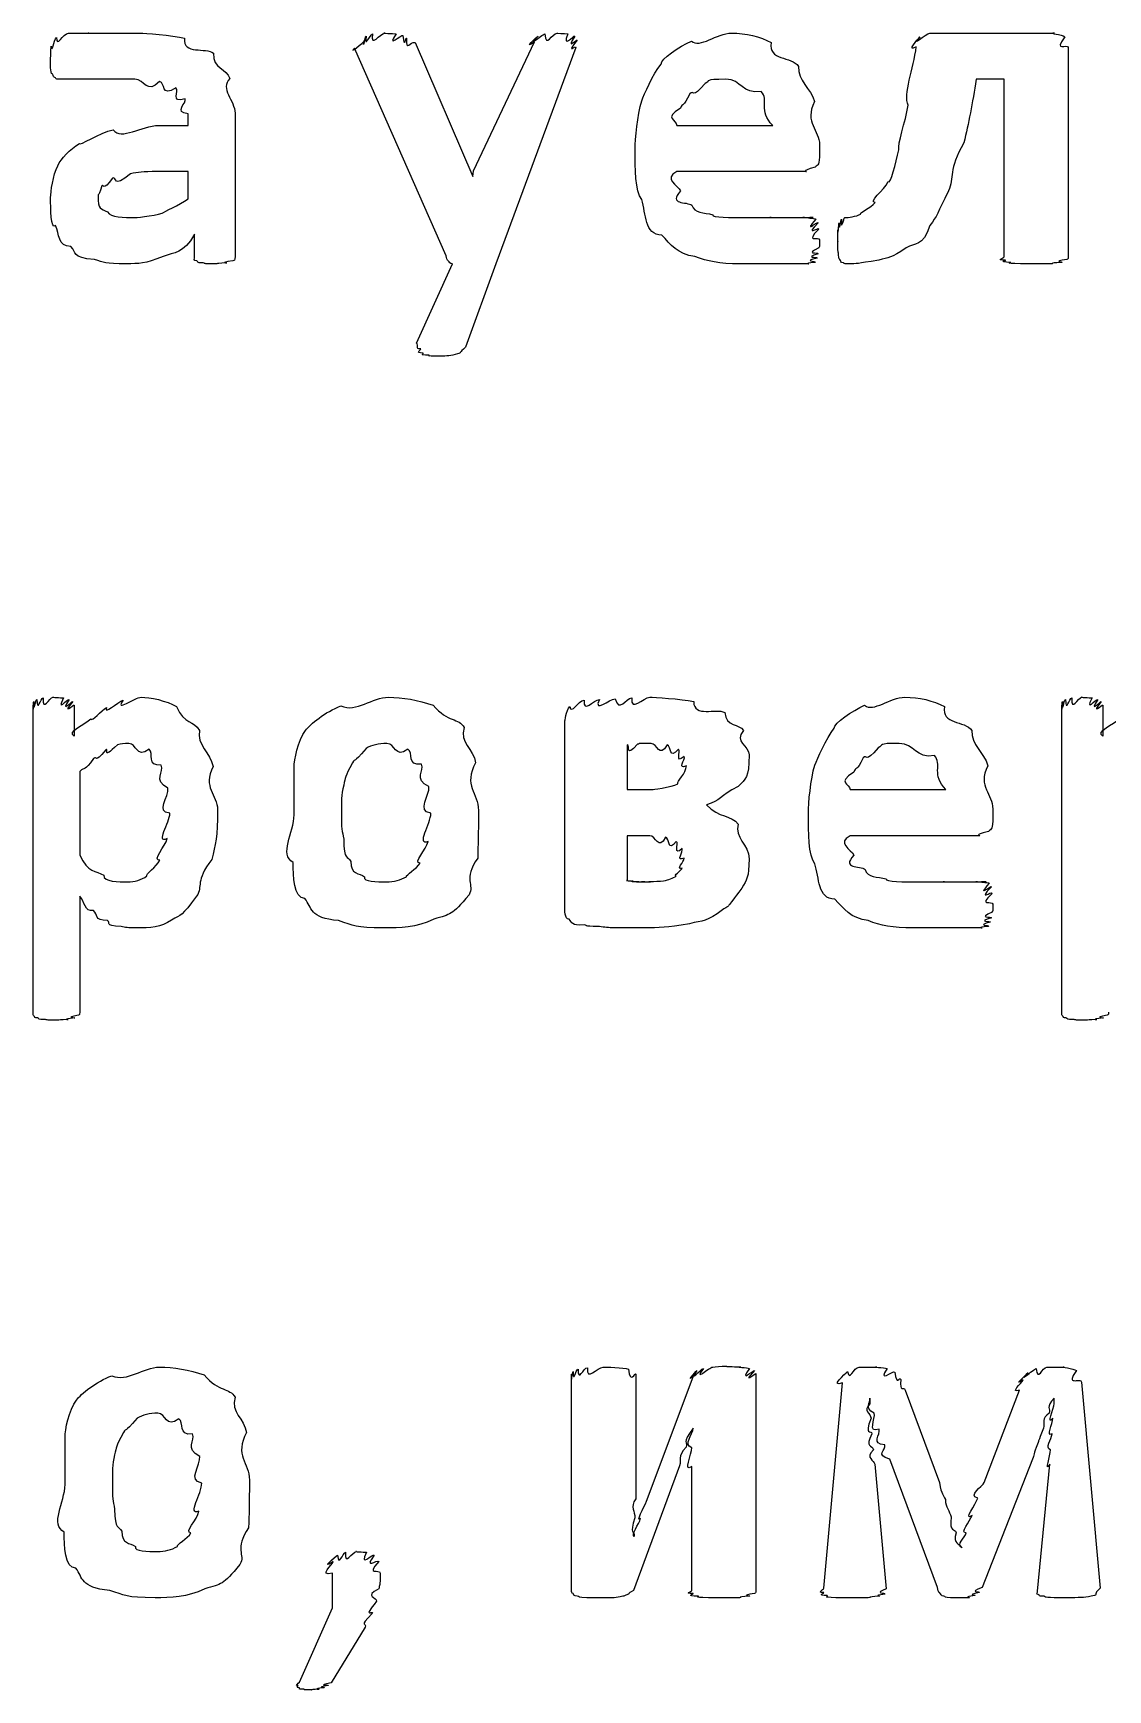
# Model space of a CAD drawing. Header units: millimetres. Extents: x 25 to 190, y 204 to 253.
# Drawn here: x 160.24 to 168.47, y 208.71 to 221.38 of the extents above; entities that cross this region are included whole.
import ezdxf

# ---------------------------------------------------------------- set-up
doc = ezdxf.new("R2010")
doc.units = ezdxf.units.MM
doc.layers.get('0').update_dxf_attribs({"linetype": 'CONTINUOUS'})

msp = doc.modelspace()

# ---------------------------------------------------------------- linework, layer by layer
at = {"color": 0}
for p, q in [((167.104, 221.382), (168.057, 221.382)), ((163.401, 219.679), (162.701, 221.266)), ((163.164, 221.31), (163.605, 220.285)), ((163.61, 220.329), (164.079, 221.316)), ((164.393, 221.272), (163.781, 219.618)), ((168.162, 221.272), (168.162, 219.673)), ((167.671, 221.029), (167.457, 221.029)), ((167.671, 219.673), (167.671, 221.029)), ((161.428, 220.676), (161.428, 220.764)), ((161.786, 220.77), (161.786, 219.673)), ((161.201, 220.676), (161.428, 220.676)), ((165.167, 220.676), (165.901, 220.676)), ((166.259, 220.527), (166.259, 220.467)), ((161.428, 220.323), (161.191, 220.323)), ((161.428, 220.114), (161.428, 220.323)), ((163.605, 220.285), (163.61, 220.329)), ((166.154, 220.323), (165.167, 220.323)), ((161.477, 219.673), (161.477, 219.844)), ((163.175, 219.012), (163.45, 219.618)), ((163.781, 219.618), (163.55, 218.979)), ((160.241, 213.894), (160.241, 216.242)), ((160.555, 216.242), (160.555, 216.005)), ((168.112, 213.894), (168.112, 216.242)), ((168.427, 216.242), (168.427, 216.005)), ((164.309, 214.72), (164.309, 216.12)), ((164.788, 215.938), (164.788, 215.597)), ((160.599, 215.735), (160.599, 215.095)), ((165.24, 215.779), (165.24, 215.779)), ((164.788, 215.597), (164.987, 215.597)), ((166.493, 215.597), (167.226, 215.597)), ((161.288, 215.415), (161.288, 215.415)), ((161.652, 215.442), (161.652, 215.442)), ((163.285, 215.415), (163.285, 215.415)), ((163.649, 215.437), (163.649, 215.437)), ((167.585, 215.448), (167.585, 215.387)), ((164.96, 215.244), (164.788, 215.244)), ((164.788, 215.244), (164.788, 214.902)), ((167.48, 215.244), (166.493, 215.244)), ((165.224, 215.073), (165.224, 215.073)), ((165.72, 215.068), (165.72, 215.068)), ((160.599, 214.781), (160.599, 213.894)), ((164.361, 209.471), (164.361, 211.125)), ((164.852, 211.125), (164.852, 210.172)), ((164.935, 210.155), (165.299, 211.125)), ((165.772, 211.13), (165.772, 209.471)), ((166.561, 211.18), (166.698, 211.18)), ((167.999, 211.18), (168.132, 211.18)), ((166.291, 209.488), (166.434, 211.059)), ((166.914, 211.004), (167.178, 210.298)), ((167.52, 210.298), (167.79, 211.004)), ((168.264, 211.064), (168.407, 209.488)), ((166.643, 210.943), (166.643, 210.899)), ((168.055, 210.899), (168.055, 210.943)), ((167.162, 209.494), (166.798, 210.475)), ((167.889, 210.475), (167.503, 209.494)), ((165.188, 210.425), (164.835, 209.471)), ((165.282, 209.471), (165.282, 210.42)), ((166.682, 210.436), (166.77, 209.483)), ((167.928, 209.466), (168.021, 210.436)), ((161.532, 210.293), (161.532, 210.293)), ((161.896, 210.315), (161.896, 210.315)), ((162.533, 209.339), (162.533, 209.604)), ((162.897, 209.604), (162.897, 209.604)), ((162.279, 208.771), (162.533, 209.339)), ((162.781, 209.19), (162.522, 208.766))]:
    msp.add_line(p, q, dxfattribs=at)
for points in [[(160.419, 221.349), (160.421, 221.263), (160.468, 221.382), (160.512, 221.382)], [(160.512, 221.382), (160.51, 221.382), (160.608, 221.382), (160.667, 221.382)], [(160.667, 221.382), (160.628, 221.382), (160.788, 221.382), (160.854, 221.382)], [(160.854, 221.382), (160.882, 221.382), (160.993, 221.382), (161.064, 221.382)], [(161.064, 221.382), (161.083, 221.382), (161.308, 221.368), (161.4, 221.343)], [(162.789, 221.36), (162.774, 221.257), (162.816, 221.372), (162.839, 221.376)], [(162.839, 221.376), (162.822, 221.263), (162.895, 221.382), (162.932, 221.382)], [(162.932, 221.382), (162.895, 221.382), (162.999, 221.379), (163.02, 221.376)], [(163.02, 221.376), (162.939, 221.26), (163.059, 221.372), (163.07, 221.365)], [(163.07, 221.365), (163.082, 221.25), (163.094, 221.354), (163.098, 221.343)], [(164.107, 221.36), (164.005, 221.257), (164.134, 221.372), (164.156, 221.376)], [(164.156, 221.376), (164.167, 221.263), (164.209, 221.382), (164.25, 221.382)], [(164.25, 221.382), (164.24, 221.382), (164.31, 221.379), (164.332, 221.376)], [(164.332, 221.376), (164.288, 221.257), (164.376, 221.367), (164.387, 221.36)], [(165.278, 221.321), (165.344, 221.263), (165.472, 221.382), (165.586, 221.382)], [(165.586, 221.382), (165.693, 221.382), (165.804, 221.357), (165.89, 221.31)], [(167.027, 221.354), (166.952, 221.263), (167.071, 221.382), (167.104, 221.382)], [(168.057, 221.382), (168.008, 221.382), (168.115, 221.372), (168.135, 221.354)], [(160.375, 221.184), (160.375, 221.175), (160.376, 221.26), (160.38, 221.283)], [(160.38, 221.283), (160.386, 221.219), (160.4, 221.327), (160.419, 221.349)], [(161.4, 221.343), (161.385, 221.212), (161.565, 221.278), (161.621, 221.228)], [(162.701, 221.266), (162.639, 221.212), (162.778, 221.312), (162.778, 221.327)], [(162.778, 221.327), (162.756, 221.241), (162.781, 221.351), (162.789, 221.36)], [(163.098, 221.343), (163.094, 221.23), (163.127, 221.324), (163.164, 221.31)], [(164.079, 221.316), (163.982, 221.245), (164.095, 221.356), (164.107, 221.36)], [(164.387, 221.36), (164.31, 221.241), (164.404, 221.341), (164.404, 221.327)], [(164.404, 221.327), (164.31, 221.212), (164.4, 221.294), (164.393, 221.272)], [(165.046, 221.145), (165.042, 221.184), (165.185, 221.28), (165.278, 221.321)], [(165.89, 221.31), (165.862, 221.172), (166.044, 221.205), (166.099, 221.128)], [(166.938, 220.831), (166.897, 220.911), (166.98, 221.112), (166.999, 221.277)], [(166.999, 221.277), (166.919, 221.23), (167.011, 221.339), (167.027, 221.354)], [(168.135, 221.354), (168.044, 221.228), (168.162, 221.307), (168.162, 221.272)], [(160.375, 221.117), (160.375, 221.109), (160.375, 221.161), (160.375, 221.184)], [(160.391, 221.067), (160.377, 221.069), (160.377, 221.098), (160.375, 221.117)], [(161.621, 221.228), (161.616, 221.109), (161.721, 221.112), (161.747, 221.035)], [(164.898, 220.864), (164.917, 220.911), (164.983, 221.067), (165.046, 221.145)], [(166.099, 221.128), (166.09, 221.018), (166.194, 220.96), (166.22, 220.858)], [(160.413, 221.04), (160.393, 221.043), (160.398, 221.057), (160.391, 221.067)], [(160.441, 221.029), (160.408, 221.029), (160.42, 221.032), (160.413, 221.04)], [(160.512, 221.029), (160.433, 221.029), (160.455, 221.029), (160.441, 221.029)], [(160.634, 221.029), (160.499, 221.029), (160.546, 221.029), (160.512, 221.029)], [(160.799, 221.029), (160.712, 221.029), (160.681, 221.029), (160.634, 221.029)], [(161.02, 221.029), (160.841, 221.029), (160.865, 221.029), (160.799, 221.029)], [(161.207, 221.012), (161.113, 220.911), (161.093, 221.029), (161.02, 221.029)], [(161.334, 220.963), (161.215, 220.889), (161.258, 221.002), (161.207, 221.012)], [(161.747, 221.035), (161.667, 220.955), (161.786, 220.869), (161.786, 220.77)], [(165.383, 220.996), (165.278, 220.871), (165.3, 220.952), (165.267, 220.919)], [(165.542, 221.029), (165.369, 221.029), (165.429, 221.018), (165.383, 220.996)], [(165.813, 220.935), (165.666, 220.911), (165.664, 221.029), (165.542, 221.029)], [(167.457, 221.029), (167.43, 220.848), (167.399, 220.687), (167.363, 220.544)], [(161.405, 220.88), (161.282, 220.845), (161.367, 220.941), (161.334, 220.963)], [(161.428, 220.764), (161.312, 220.778), (161.419, 220.847), (161.405, 220.88)], [(164.848, 220.494), (164.848, 220.573), (164.864, 220.754), (164.898, 220.864)], [(165.267, 220.919), (165.214, 220.809), (165.213, 220.853), (165.195, 220.809)], [(165.901, 220.676), (165.788, 220.787), (165.874, 220.872), (165.813, 220.935)], [(166.22, 220.858), (166.14, 220.694), (166.259, 220.645), (166.259, 220.527)], [(165.195, 220.809), (165.06, 220.723), (165.167, 220.723), (165.167, 220.676)], [(166.867, 220.489), (166.853, 220.533), (166.916, 220.701), (166.938, 220.831)], [(160.595, 220.538), (160.591, 220.514), (160.751, 220.621), (160.854, 220.643)], [(160.854, 220.643), (160.915, 220.558), (161.072, 220.676), (161.201, 220.676)], [(160.43, 220.368), (160.452, 220.423), (160.525, 220.494), (160.595, 220.538)], [(164.898, 220.109), (164.848, 220.172), (164.848, 220.347), (164.848, 220.494)], [(166.784, 220.246), (166.802, 220.22), (166.841, 220.392), (166.867, 220.489)], [(167.363, 220.544), (167.243, 220.331), (167.291, 220.281), (167.247, 220.175)], [(160.375, 220.125), (160.375, 220.165), (160.393, 220.297), (160.43, 220.368)], [(166.226, 220.357), (166.096, 220.323), (166.179, 220.323), (166.154, 220.323)], [(166.259, 220.467), (166.259, 220.368), (166.248, 220.379), (166.226, 220.357)], [(160.849, 220.274), (160.771, 220.158), (160.784, 220.238), (160.766, 220.213)], [(160.987, 220.307), (160.845, 220.187), (160.885, 220.288), (160.849, 220.274)], [(161.191, 220.323), (161.076, 220.323), (161.044, 220.318), (160.987, 220.307)], [(165.167, 220.323), (165.06, 220.268), (165.176, 220.219), (165.195, 220.175)], [(166.685, 220.086), (166.625, 220.088), (166.754, 220.18), (166.784, 220.246)], [(160.413, 219.91), (160.375, 219.874), (160.375, 220.044), (160.375, 220.125)], [(160.766, 220.213), (160.734, 220.11), (160.739, 220.165), (160.739, 220.136)], [(160.739, 220.136), (160.734, 220.029), (160.762, 220.044), (160.81, 220.015)], [(161.229, 220.004), (161.242, 220.018), (161.357, 220.066), (161.428, 220.114)], [(165.052, 219.838), (164.917, 219.838), (164.933, 220.001), (164.898, 220.109)], [(165.195, 220.175), (165.097, 220.066), (165.242, 220.097), (165.283, 220.065)], [(167.247, 220.175), (167.159, 220.004), (167.159, 219.983), (167.104, 219.91)], [(160.81, 220.015), (160.834, 219.971), (160.933, 219.971), (161.025, 219.971)], [(161.025, 219.971), (160.999, 219.971), (161.166, 219.982), (161.229, 220.004)], [(165.283, 220.065), (165.296, 220.004), (165.377, 220.011), (165.443, 219.993)], [(165.443, 219.993), (165.428, 219.971), (165.589, 219.971), (165.686, 219.971)], [(165.686, 219.971), (165.719, 219.971), (165.83, 219.971), (165.89, 219.971)], [(165.89, 219.971), (165.836, 219.971), (165.997, 219.971), (166.038, 219.971)], [(166.038, 219.971), (166.038, 219.971), (166.117, 219.971), (166.143, 219.971)], [(166.143, 219.971), (166.093, 219.971), (166.194, 219.971), (166.209, 219.971)], [(166.209, 219.971), (166.118, 219.971), (166.227, 219.966), (166.231, 219.96)], [(166.426, 219.96), (166.423, 219.852), (166.442, 219.971), (166.453, 219.971)], [(166.453, 219.971), (166.478, 219.971), (166.537, 219.979), (166.575, 219.998)], [(166.575, 219.998), (166.555, 220.007), (166.652, 220.045), (166.685, 220.086)], [(160.529, 219.75), (160.43, 219.75), (160.442, 219.847), (160.413, 219.91)], [(161.477, 219.844), (161.389, 219.691), (161.323, 219.709), (161.235, 219.673)], [(166.231, 219.96), (166.129, 219.841), (166.244, 219.946), (166.248, 219.932)], [(166.248, 219.932), (166.138, 219.817), (166.254, 219.905), (166.254, 219.883)], [(166.254, 219.883), (166.14, 219.772), (166.259, 219.833), (166.259, 219.8)], [(166.398, 219.877), (166.401, 219.817), (166.405, 219.921), (166.409, 219.932)], [(166.398, 219.789), (166.398, 219.768), (166.398, 219.855), (166.398, 219.877)], [(166.409, 219.932), (166.412, 219.841), (166.422, 219.956), (166.426, 219.96)], [(167.104, 219.91), (167.048, 219.742), (166.988, 219.783), (166.922, 219.739)], [(160.711, 219.651), (160.529, 219.662), (160.58, 219.706), (160.529, 219.75)], [(165.305, 219.673), (165.17, 219.691), (165.121, 219.764), (165.052, 219.838)], [(166.254, 219.739), (166.138, 219.684), (166.251, 219.709), (166.248, 219.695)], [(166.259, 219.8), (166.259, 219.717), (166.256, 219.757), (166.254, 219.739)], [(166.404, 219.7), (166.398, 219.695), (166.398, 219.752), (166.398, 219.789)], [(166.922, 219.739), (166.802, 219.658), (166.789, 219.668), (166.712, 219.645)], [(160.953, 219.618), (160.789, 219.618), (160.784, 219.629), (160.711, 219.651)], [(161.235, 219.673), (161.094, 219.618), (161.053, 219.618), (160.953, 219.618)], [(161.494, 219.64), (161.462, 219.64), (161.477, 219.658), (161.477, 219.673)], [(161.543, 219.624), (161.484, 219.625), (161.505, 219.632), (161.494, 219.64)], [(161.631, 219.618), (161.528, 219.618), (161.565, 219.619), (161.543, 219.624)], [(161.72, 219.624), (161.605, 219.618), (161.671, 219.618), (161.631, 219.618)], [(161.769, 219.64), (161.645, 219.625), (161.742, 219.626), (161.72, 219.624)], [(161.786, 219.673), (161.786, 219.64), (161.78, 219.647), (161.769, 219.64)], [(163.417, 219.64), (163.409, 219.643), (163.403, 219.663), (163.401, 219.679)], [(163.45, 219.618), (163.429, 219.621), (163.429, 219.629), (163.417, 219.64)], [(165.652, 219.618), (165.487, 219.618), (165.404, 219.636), (165.305, 219.673)], [(165.868, 219.618), (165.697, 219.618), (165.73, 219.618), (165.652, 219.618)], [(166.044, 219.618), (165.946, 219.618), (165.934, 219.618), (165.868, 219.618)], [(166.171, 219.618), (166.049, 219.618), (166.095, 219.618), (166.044, 219.618)], [(166.226, 219.629), (166.116, 219.618), (166.204, 219.618), (166.171, 219.618)], [(166.242, 219.662), (166.127, 219.636), (166.233, 219.64), (166.226, 219.629)], [(166.248, 219.695), (166.134, 219.658), (166.245, 219.673), (166.242, 219.662)], [(166.415, 219.651), (166.405, 219.651), (166.406, 219.679), (166.404, 219.7)], [(166.442, 219.624), (166.416, 219.629), (166.422, 219.64), (166.415, 219.651)], [(166.475, 219.618), (166.438, 219.618), (166.453, 219.619), (166.442, 219.624)], [(166.712, 219.645), (166.533, 219.618), (166.559, 219.618), (166.475, 219.618)], [(167.682, 219.645), (167.6, 219.643), (167.671, 219.662), (167.671, 219.673)], [(167.721, 219.629), (167.614, 219.632), (167.689, 219.641), (167.682, 219.645)], [(167.798, 219.618), (167.651, 219.621), (167.739, 219.625), (167.721, 219.629)], [(167.919, 219.618), (167.834, 219.618), (167.831, 219.618), (167.798, 219.618)], [(168.035, 219.618), (167.93, 219.618), (167.966, 219.618), (167.919, 219.618)], [(168.112, 219.629), (167.992, 219.621), (168.068, 219.621), (168.035, 219.618)], [(168.151, 219.651), (168.03, 219.632), (168.13, 219.636), (168.112, 219.629)], [(168.162, 219.673), (168.162, 219.647), (168.158, 219.658), (168.151, 219.651)], [(163.208, 218.967), (163.16, 218.961), (163.197, 218.994), (163.175, 219.012)], [(163.225, 218.935), (163.16, 218.935), (163.208, 218.954), (163.208, 218.967)], [(163.55, 218.979), (163.497, 218.935), (163.522, 218.94), (163.489, 218.929)], [(163.269, 218.918), (163.182, 218.921), (163.236, 218.928), (163.225, 218.935)], [(163.351, 218.912), (163.222, 218.912), (163.291, 218.915), (163.269, 218.918)], [(163.489, 218.929), (163.435, 218.912), (163.413, 218.912), (163.351, 218.912)], [(160.269, 216.286), (160.274, 216.181), (160.299, 216.297), (160.318, 216.297)], [(160.318, 216.297), (160.314, 216.184), (160.365, 216.303), (160.395, 216.303)], [(160.395, 216.303), (160.376, 216.303), (160.453, 216.3), (160.473, 216.297)], [(160.473, 216.297), (160.413, 216.181), (160.506, 216.293), (160.517, 216.286)], [(160.93, 216.28), (160.861, 216.184), (161.02, 216.303), (161.068, 216.303)], [(161.068, 216.303), (161.134, 216.303), (161.264, 216.277), (161.338, 216.231)], [(162.596, 216.236), (162.715, 216.184), (162.839, 216.303), (162.96, 216.303)], [(162.96, 216.303), (163.067, 216.303), (163.187, 216.282), (163.302, 216.242)], [(164.695, 216.291), (164.724, 216.181), (164.778, 216.297), (164.822, 216.297)], [(164.822, 216.297), (164.812, 216.184), (164.911, 216.303), (164.96, 216.303)], [(164.96, 216.303), (164.989, 216.303), (165.199, 216.291), (165.296, 216.269)], [(166.604, 216.242), (166.67, 216.184), (166.798, 216.303), (166.912, 216.303)], [(166.912, 216.303), (167.018, 216.303), (167.13, 216.277), (167.215, 216.231)], [(168.14, 216.286), (168.146, 216.181), (168.17, 216.297), (168.19, 216.297)], [(168.19, 216.297), (168.185, 216.184), (168.237, 216.303), (168.267, 216.303)], [(168.267, 216.303), (168.247, 216.303), (168.325, 216.3), (168.344, 216.297)], [(168.344, 216.297), (168.285, 216.181), (168.377, 216.293), (168.388, 216.286)], [(160.241, 216.242), (160.241, 216.159), (160.242, 216.265), (160.246, 216.269)], [(160.246, 216.269), (160.248, 216.17), (160.257, 216.282), (160.269, 216.286)], [(160.517, 216.286), (160.439, 216.17), (160.54, 216.276), (160.544, 216.269)], [(160.544, 216.269), (160.45, 216.155), (160.555, 216.253), (160.555, 216.242)], [(160.682, 216.137), (160.693, 216.111), (160.762, 216.203), (160.803, 216.225)], [(160.803, 216.225), (160.777, 216.159), (160.889, 216.269), (160.93, 216.28)], [(161.338, 216.231), (161.399, 216.093), (161.47, 216.126), (161.514, 216.049)], [(162.326, 216.049), (162.359, 216.096), (162.477, 216.192), (162.596, 216.236)], [(163.302, 216.242), (163.417, 216.107), (163.497, 216.148), (163.539, 216.071)], [(164.309, 216.12), (164.309, 216.111), (164.321, 216.204), (164.348, 216.231)], [(164.348, 216.231), (164.36, 216.166), (164.41, 216.276), (164.458, 216.28)], [(164.458, 216.28), (164.444, 216.173), (164.532, 216.286), (164.574, 216.286)], [(164.574, 216.286), (164.525, 216.177), (164.653, 216.291), (164.695, 216.291)], [(165.296, 216.269), (165.297, 216.144), (165.469, 216.222), (165.533, 216.187)], [(165.533, 216.187), (165.544, 216.071), (165.646, 216.104), (165.676, 216.049)], [(166.372, 216.065), (166.368, 216.104), (166.511, 216.201), (166.604, 216.242)], [(167.215, 216.231), (167.188, 216.093), (167.37, 216.126), (167.425, 216.049)], [(168.112, 216.242), (168.112, 216.159), (168.114, 216.265), (168.118, 216.269)], [(168.118, 216.269), (168.119, 216.17), (168.129, 216.282), (168.14, 216.286)], [(168.388, 216.286), (168.311, 216.17), (168.412, 216.276), (168.415, 216.269)], [(168.415, 216.269), (168.322, 216.155), (168.427, 216.253), (168.427, 216.242)], [(160.555, 216.005), (160.494, 216.038), (160.641, 216.1), (160.682, 216.137)], [(161.514, 216.049), (161.49, 215.938), (161.597, 215.879), (161.619, 215.773)], [(162.238, 215.768), (162.238, 215.82), (162.267, 215.972), (162.326, 216.049)], [(163.539, 216.071), (163.502, 215.956), (163.612, 215.907), (163.627, 215.801)], [(165.676, 216.049), (165.602, 215.961), (165.72, 215.93), (165.72, 215.862)], [(166.223, 215.784), (166.242, 215.831), (166.309, 215.988), (166.372, 216.065)], [(167.425, 216.049), (167.415, 215.938), (167.52, 215.881), (167.546, 215.779)], [(168.427, 216.005), (168.366, 216.038), (168.512, 216.1), (168.553, 216.137)], [(160.886, 215.938), (160.759, 215.817), (160.827, 215.918), (160.798, 215.9)], [(160.974, 215.95), (160.935, 215.95), (160.915, 215.946), (160.886, 215.938)], [(161.128, 215.906), (161.026, 215.831), (161.036, 215.95), (160.974, 215.95)], [(162.949, 215.95), (162.884, 215.95), (162.833, 215.936), (162.789, 215.911)], [(163.109, 215.906), (163.009, 215.831), (163.011, 215.95), (162.949, 215.95)], [(164.866, 215.944), (164.768, 215.828), (164.811, 215.941), (164.788, 215.938)], [(164.971, 215.95), (164.83, 215.95), (164.899, 215.947), (164.866, 215.944)], [(165.092, 215.938), (165.033, 215.831), (165.017, 215.95), (164.971, 215.95)], [(165.18, 215.906), (165.103, 215.817), (165.128, 215.93), (165.092, 215.938)], [(166.708, 215.917), (166.604, 215.791), (166.625, 215.872), (166.592, 215.839)], [(166.868, 215.95), (166.695, 215.95), (166.755, 215.938), (166.708, 215.917)], [(167.138, 215.856), (166.992, 215.831), (166.989, 215.95), (166.868, 215.95)], [(160.704, 215.834), (160.634, 215.729), (160.635, 215.775), (160.599, 215.735)], [(160.798, 215.9), (160.7, 215.784), (160.737, 215.863), (160.704, 215.834)], [(161.222, 215.784), (161.108, 215.773), (161.168, 215.875), (161.128, 215.906)], [(162.684, 215.801), (162.624, 215.685), (162.632, 215.696), (162.618, 215.63)], [(162.789, 215.911), (162.682, 215.78), (162.713, 215.848), (162.684, 215.801)], [(163.213, 215.79), (163.098, 215.776), (163.153, 215.879), (163.109, 215.906)], [(163.269, 215.619), (163.149, 215.677), (163.238, 215.742), (163.213, 215.79)], [(163.627, 215.801), (163.53, 215.626), (163.649, 215.572), (163.649, 215.437)], [(165.224, 215.85), (165.147, 215.787), (165.202, 215.89), (165.18, 215.906)], [(165.24, 215.779), (165.165, 215.743), (165.235, 215.828), (165.224, 215.85)], [(165.72, 215.862), (165.72, 215.677), (165.693, 215.685), (165.637, 215.619)], [(166.592, 215.839), (166.54, 215.729), (166.539, 215.773), (166.521, 215.729)], [(167.226, 215.597), (167.113, 215.707), (167.2, 215.792), (167.138, 215.856)], [(161.272, 215.608), (161.156, 215.67), (161.247, 215.732), (161.222, 215.784)], [(161.619, 215.773), (161.534, 215.611), (161.652, 215.56), (161.652, 215.442)], [(162.238, 215.404), (162.238, 215.482), (162.238, 215.658), (162.238, 215.768)], [(165.174, 215.641), (165.165, 215.659), (165.24, 215.719), (165.24, 215.779)], [(166.174, 215.415), (166.174, 215.494), (166.19, 215.674), (166.223, 215.784)], [(166.521, 215.729), (166.386, 215.644), (166.493, 215.644), (166.493, 215.597)], [(167.546, 215.779), (167.466, 215.615), (167.585, 215.565), (167.585, 215.448)], [(161.288, 215.415), (161.174, 215.423), (161.283, 215.544), (161.272, 215.608)], [(162.618, 215.63), (162.597, 215.555), (162.602, 215.499), (162.602, 215.426)], [(163.285, 215.415), (163.171, 215.432), (163.28, 215.555), (163.269, 215.619)], [(164.987, 215.597), (164.96, 215.597), (165.13, 215.611), (165.174, 215.641)], [(165.637, 215.619), (165.491, 215.549), (165.501, 215.51), (165.395, 215.481)], [(161.266, 215.222), (161.174, 215.174), (161.288, 215.349), (161.288, 215.415)], [(161.652, 215.442), (161.652, 215.236), (161.637, 215.175), (161.608, 215.062)], [(162.602, 215.426), (162.597, 215.291), (162.607, 215.283), (162.618, 215.217)], [(163.263, 215.2), (163.171, 215.163), (163.285, 215.338), (163.285, 215.415)], [(163.649, 215.437), (163.649, 215.24), (163.646, 215.184), (163.643, 215.073)], [(165.395, 215.481), (165.491, 215.376), (165.582, 215.405), (165.637, 215.332)], [(166.223, 215.029), (166.174, 215.092), (166.174, 215.267), (166.174, 215.415)], [(162.232, 215.04), (162.119, 215.097), (162.238, 215.267), (162.238, 215.404)], [(165.637, 215.332), (165.602, 215.233), (165.72, 215.174), (165.72, 215.068)], [(167.585, 215.387), (167.585, 215.288), (167.574, 215.299), (167.551, 215.277)], [(161.211, 215.057), (161.148, 215.053), (161.255, 215.163), (161.266, 215.222)], [(162.618, 215.217), (162.62, 215.046), (162.647, 215.097), (162.673, 215.046)], [(163.202, 215.035), (163.145, 215.035), (163.252, 215.137), (163.263, 215.2)], [(165.081, 215.233), (165.026, 215.126), (165.006, 215.244), (164.96, 215.244)], [(165.163, 215.2), (165.092, 215.112), (165.114, 215.225), (165.081, 215.233)], [(165.208, 215.145), (165.136, 215.082), (165.185, 215.185), (165.163, 215.2)], [(166.493, 215.244), (166.386, 215.189), (166.502, 215.139), (166.521, 215.095)], [(167.551, 215.277), (167.422, 215.244), (167.505, 215.244), (167.48, 215.244)], [(160.599, 215.095), (160.66, 214.96), (160.722, 214.977), (160.781, 214.941)], [(161.112, 214.936), (161.097, 214.949), (161.185, 215.004), (161.211, 215.057)], [(161.608, 215.062), (161.478, 214.894), (161.543, 214.858), (161.492, 214.781)], [(162.32, 214.764), (162.234, 214.766), (162.232, 214.933), (162.232, 215.04)], [(162.673, 215.046), (162.67, 214.946), (162.734, 214.959), (162.778, 214.93)], [(163.098, 214.93), (163.09, 214.942), (163.176, 214.991), (163.202, 215.035)], [(163.643, 215.073), (163.528, 214.905), (163.622, 214.872), (163.577, 214.792)], [(165.224, 215.073), (165.154, 215.041), (165.219, 215.126), (165.208, 215.145)], [(165.208, 214.996), (165.154, 214.982), (165.224, 215.043), (165.224, 215.073)], [(165.72, 215.068), (165.72, 214.924), (165.701, 214.908), (165.665, 214.842)], [(166.377, 214.759), (166.242, 214.759), (166.259, 214.922), (166.223, 215.029)], [(166.521, 215.095), (166.423, 214.986), (166.568, 215.018), (166.609, 214.985)], [(160.781, 214.941), (160.777, 214.891), (160.9, 214.891), (160.963, 214.891)], [(160.963, 214.891), (161.016, 214.891), (161.071, 214.905), (161.112, 214.936)], [(162.778, 214.93), (162.759, 214.891), (162.877, 214.891), (162.943, 214.891)], [(162.943, 214.891), (163.001, 214.891), (163.054, 214.904), (163.098, 214.93)], [(164.788, 214.902), (164.761, 214.898), (164.817, 214.9), (164.833, 214.897)], [(164.965, 214.891), (164.907, 214.891), (165.048, 214.894), (165.081, 214.902)], [(165.081, 214.902), (165.092, 214.905), (165.141, 214.92), (165.163, 214.936)], [(165.163, 214.936), (165.136, 214.938), (165.199, 214.974), (165.208, 214.996)], [(166.609, 214.985), (166.622, 214.924), (166.703, 214.931), (166.769, 214.913)], [(166.769, 214.913), (166.754, 214.891), (166.915, 214.891), (167.011, 214.891)], [(160.704, 214.671), (160.634, 214.66), (160.635, 214.74), (160.599, 214.781)], [(161.492, 214.781), (161.376, 214.623), (161.376, 214.643), (161.3, 214.599)], [(163.577, 214.792), (163.439, 214.627), (163.442, 214.649), (163.307, 214.605)], [(164.833, 214.897), (164.79, 214.894), (164.862, 214.894), (164.877, 214.891)], [(164.877, 214.891), (164.819, 214.891), (164.906, 214.891), (164.921, 214.891)], [(164.921, 214.891), (164.849, 214.891), (164.95, 214.891), (164.965, 214.891)], [(165.665, 214.842), (165.533, 214.673), (165.582, 214.72), (165.516, 214.676)], [(167.011, 214.891), (167.045, 214.891), (167.156, 214.891), (167.215, 214.891)], [(167.215, 214.891), (167.162, 214.891), (167.323, 214.891), (167.364, 214.891)], [(167.364, 214.891), (167.364, 214.891), (167.443, 214.891), (167.469, 214.891)], [(167.469, 214.891), (167.419, 214.891), (167.52, 214.891), (167.535, 214.891)], [(167.535, 214.891), (167.444, 214.891), (167.553, 214.887), (167.557, 214.88)], [(167.557, 214.88), (167.455, 214.762), (167.569, 214.866), (167.574, 214.853)], [(167.574, 214.853), (167.463, 214.737), (167.579, 214.825), (167.579, 214.803)], [(167.579, 214.803), (167.466, 214.693), (167.585, 214.753), (167.585, 214.72)], [(160.809, 214.594), (160.704, 214.596), (160.74, 214.641), (160.704, 214.671)], [(162.579, 214.594), (162.351, 214.616), (162.378, 214.69), (162.32, 214.764)], [(164.342, 214.605), (164.309, 214.607), (164.309, 214.668), (164.309, 214.72)], [(165.516, 214.676), (165.401, 214.585), (165.365, 214.596), (165.263, 214.571)], [(166.631, 214.594), (166.496, 214.612), (166.446, 214.685), (166.377, 214.759)], [(167.579, 214.66), (167.463, 214.605), (167.576, 214.629), (167.574, 214.616)], [(167.585, 214.72), (167.585, 214.638), (167.582, 214.678), (167.579, 214.66)], [(160.914, 214.55), (160.773, 214.556), (160.845, 214.574), (160.809, 214.594)], [(161.035, 214.539), (160.961, 214.539), (160.949, 214.541), (160.914, 214.55)], [(161.3, 214.599), (161.222, 214.539), (161.134, 214.539), (161.035, 214.539)], [(162.927, 214.539), (162.701, 214.539), (162.697, 214.556), (162.579, 214.594)], [(163.307, 214.605), (163.171, 214.539), (163.048, 214.539), (162.927, 214.539)], [(164.458, 214.561), (164.356, 214.556), (164.367, 214.579), (164.342, 214.605)], [(164.563, 214.55), (164.444, 214.55), (164.494, 214.556), (164.458, 214.561)], [(164.673, 214.539), (164.632, 214.541), (164.598, 214.545), (164.563, 214.55)], [(164.788, 214.539), (164.709, 214.539), (164.713, 214.539), (164.673, 214.539)], [(164.91, 214.539), (164.786, 214.539), (164.828, 214.539), (164.788, 214.539)], [(165.263, 214.571), (165.081, 214.539), (165.045, 214.539), (164.91, 214.539)], [(166.978, 214.539), (166.813, 214.539), (166.73, 214.556), (166.631, 214.594)], [(167.193, 214.539), (167.022, 214.539), (167.055, 214.539), (166.978, 214.539)], [(167.37, 214.539), (167.272, 214.539), (167.259, 214.539), (167.193, 214.539)], [(167.496, 214.539), (167.375, 214.539), (167.421, 214.539), (167.37, 214.539)], [(167.551, 214.55), (167.441, 214.539), (167.53, 214.539), (167.496, 214.539)], [(167.568, 214.583), (167.452, 214.556), (167.559, 214.561), (167.551, 214.55)], [(167.574, 214.616), (167.459, 214.579), (167.571, 214.594), (167.568, 214.583)], [(160.246, 213.866), (160.241, 213.863), (160.241, 213.882), (160.241, 213.894)], [(160.599, 213.894), (160.596, 213.866), (160.595, 213.88), (160.588, 213.872)], [(168.118, 213.866), (168.112, 213.863), (168.112, 213.882), (168.112, 213.894)], [(168.471, 213.894), (168.468, 213.866), (168.467, 213.88), (168.46, 213.872)], [(160.274, 213.85), (160.252, 213.848), (160.254, 213.859), (160.246, 213.866)], [(160.329, 213.838), (160.277, 213.837), (160.288, 213.843), (160.274, 213.85)], [(160.418, 213.833), (160.325, 213.833), (160.354, 213.836), (160.329, 213.838)], [(160.506, 213.838), (160.395, 213.833), (160.453, 213.833), (160.418, 213.833)], [(160.561, 213.85), (160.442, 213.837), (160.53, 213.838), (160.506, 213.838)], [(160.588, 213.872), (160.468, 213.848), (160.575, 213.854), (160.561, 213.85)], [(168.146, 213.85), (168.123, 213.848), (168.125, 213.859), (168.118, 213.866)], [(168.201, 213.838), (168.148, 213.837), (168.159, 213.843), (168.146, 213.85)], [(168.289, 213.833), (168.196, 213.833), (168.225, 213.836), (168.201, 213.838)], [(168.377, 213.838), (168.267, 213.833), (168.325, 213.833), (168.289, 213.833)], [(168.432, 213.85), (168.313, 213.837), (168.402, 213.838), (168.377, 213.838)], [(168.46, 213.872), (168.34, 213.848), (168.446, 213.854), (168.432, 213.85)], [(160.573, 210.927), (160.606, 210.973), (160.725, 211.07), (160.843, 211.114)], [(160.843, 211.114), (160.962, 211.062), (161.086, 211.18), (161.207, 211.18)], [(161.207, 211.18), (161.315, 211.18), (161.434, 211.16), (161.549, 211.12)], [(161.549, 211.12), (161.665, 210.984), (161.744, 211.026), (161.786, 210.949)], [(164.361, 211.125), (164.361, 211.033), (164.364, 211.139), (164.373, 211.147)], [(164.373, 211.147), (164.375, 211.048), (164.392, 211.16), (164.411, 211.164)], [(164.411, 211.164), (164.412, 211.059), (164.452, 211.175), (164.483, 211.175)], [(164.483, 211.175), (164.475, 211.062), (164.556, 211.18), (164.604, 211.18)], [(164.604, 211.18), (164.618, 211.18), (164.764, 211.175), (164.797, 211.164)], [(164.797, 211.164), (164.805, 211.044), (164.852, 211.143), (164.852, 211.125)], [(165.299, 211.125), (165.224, 211.037), (165.31, 211.145), (165.32, 211.153)], [(165.32, 211.153), (165.25, 211.051), (165.351, 211.165), (165.37, 211.169)], [(165.37, 211.169), (165.29, 211.062), (165.416, 211.18), (165.442, 211.18)], [(165.442, 211.18), (165.46, 211.183), (165.503, 211.186), (165.547, 211.186)], [(165.547, 211.186), (165.548, 211.183), (165.626, 211.183), (165.657, 211.18)], [(165.657, 211.18), (165.607, 211.18), (165.708, 211.176), (165.723, 211.169)], [(165.723, 211.169), (165.64, 211.051), (165.753, 211.16), (165.761, 211.153)], [(165.761, 211.153), (165.654, 211.037), (165.772, 211.138), (165.772, 211.13)], [(166.434, 211.059), (166.335, 211.022), (166.453, 211.128), (166.473, 211.147)], [(166.473, 211.147), (166.489, 211.062), (166.519, 211.18), (166.561, 211.18)], [(166.698, 211.18), (166.65, 211.18), (166.754, 211.176), (166.776, 211.169)], [(166.776, 211.169), (166.698, 211.051), (166.821, 211.156), (166.836, 211.142)], [(166.836, 211.142), (166.849, 211.026), (166.87, 211.111), (166.88, 211.086)], [(167.817, 211.081), (167.731, 211.022), (167.841, 211.125), (167.856, 211.136)], [(167.856, 211.136), (167.764, 211.048), (167.895, 211.161), (167.917, 211.169)], [(167.917, 211.169), (167.925, 211.062), (167.966, 211.18), (167.999, 211.18)], [(168.132, 211.18), (168.09, 211.18), (168.206, 211.171), (168.225, 211.153)], [(168.225, 211.153), (168.132, 211.026), (168.26, 211.104), (168.264, 211.064)], [(166.88, 211.086), (166.871, 210.978), (166.902, 211.037), (166.914, 211.004)], [(167.79, 211.004), (167.709, 210.973), (167.807, 211.059), (167.817, 211.081)], [(160.485, 210.645), (160.485, 210.698), (160.514, 210.85), (160.573, 210.927)], [(161.786, 210.949), (161.749, 210.834), (161.859, 210.785), (161.874, 210.679)], [(166.643, 210.899), (166.588, 210.841), (166.65, 210.829), (166.654, 210.789)], [(166.677, 210.827), (166.595, 210.867), (166.654, 210.906), (166.643, 210.943)], [(168.055, 210.943), (167.984, 210.867), (168.03, 210.867), (168.016, 210.827)], [(168.044, 210.789), (167.991, 210.724), (168.05, 210.866), (168.055, 210.899)], [(161.036, 210.789), (160.929, 210.658), (160.961, 210.725), (160.932, 210.679)], [(161.196, 210.827), (161.131, 210.827), (161.08, 210.814), (161.036, 210.789)], [(161.356, 210.783), (161.256, 210.709), (161.258, 210.827), (161.196, 210.827)], [(161.461, 210.668), (161.345, 210.654), (161.4, 210.757), (161.356, 210.783)], [(166.654, 210.789), (166.595, 210.643), (166.66, 210.707), (166.66, 210.668)], [(166.715, 210.706), (166.622, 210.669), (166.69, 210.786), (166.677, 210.827)], [(168.016, 210.827), (167.955, 210.79), (167.986, 210.752), (167.972, 210.712)], [(168.038, 210.668), (167.989, 210.643), (168.044, 210.748), (168.044, 210.789)], [(160.485, 210.282), (160.485, 210.36), (160.485, 210.535), (160.485, 210.645)], [(160.932, 210.679), (160.871, 210.563), (160.879, 210.574), (160.865, 210.508)], [(161.516, 210.497), (161.396, 210.555), (161.485, 210.619), (161.461, 210.668)], [(161.874, 210.679), (161.778, 210.504), (161.896, 210.45), (161.896, 210.315)], [(165.293, 210.712), (165.199, 210.585), (165.256, 210.615), (165.238, 210.568)], [(165.282, 210.563), (165.213, 210.585), (165.289, 210.663), (165.293, 210.712)], [(166.66, 210.668), (166.599, 210.563), (166.667, 210.586), (166.671, 210.546)], [(166.759, 210.585), (166.646, 210.588), (166.729, 210.665), (166.715, 210.706)], [(167.972, 210.712), (167.925, 210.592), (167.942, 210.631), (167.928, 210.59)], [(168.027, 210.546), (167.98, 210.563), (168.034, 210.626), (168.038, 210.668)], [(160.865, 210.508), (160.845, 210.433), (160.849, 210.377), (160.849, 210.304)], [(161.532, 210.293), (161.418, 210.309), (161.527, 210.433), (161.516, 210.497)], [(165.238, 210.568), (165.166, 210.488), (165.206, 210.472), (165.188, 210.425)], [(165.282, 210.42), (165.21, 210.367), (165.282, 210.514), (165.282, 210.563)], [(166.671, 210.546), (166.606, 210.482), (166.678, 210.469), (166.682, 210.436)], [(166.798, 210.475), (166.677, 210.508), (166.773, 210.543), (166.759, 210.585)], [(167.928, 210.59), (167.896, 210.511), (167.9, 210.511), (167.889, 210.475)], [(168.021, 210.436), (167.977, 210.365), (168.027, 210.505), (168.027, 210.546)], [(160.479, 209.918), (160.366, 209.974), (160.485, 210.145), (160.485, 210.282)], [(160.849, 210.304), (160.845, 210.169), (160.854, 210.16), (160.865, 210.094)], [(161.51, 210.078), (161.418, 210.041), (161.532, 210.216), (161.532, 210.293)], [(161.896, 210.315), (161.896, 210.118), (161.893, 210.061), (161.89, 209.951)], [(167.178, 210.298), (167.191, 210.195), (167.207, 210.21), (167.222, 210.166)], [(167.47, 210.177), (167.389, 210.202), (167.505, 210.261), (167.52, 210.298)], [(160.865, 210.094), (160.867, 209.924), (160.894, 209.974), (160.92, 209.924)], [(164.852, 210.172), (164.805, 210.107), (164.849, 210.075), (164.846, 210.028)], [(164.89, 210.023), (164.846, 209.981), (164.919, 210.111), (164.935, 210.155)], [(167.222, 210.166), (167.224, 210.107), (167.255, 210.078), (167.266, 210.034)], [(167.426, 210.045), (167.356, 209.997), (167.455, 210.133), (167.47, 210.177)], [(161.449, 209.912), (161.392, 209.912), (161.499, 210.014), (161.51, 210.078)], [(164.846, 210.028), (164.802, 209.893), (164.844, 209.932), (164.841, 209.885)], [(164.841, 209.885), (164.816, 209.893), (164.875, 209.979), (164.89, 210.023)], [(167.266, 210.034), (167.25, 209.904), (167.294, 209.953), (167.305, 209.912)], [(167.382, 209.912), (167.327, 209.908), (167.411, 210), (167.426, 210.045)], [(160.568, 209.642), (160.481, 209.644), (160.479, 209.81), (160.479, 209.918)], [(160.92, 209.924), (160.918, 209.824), (160.981, 209.837), (161.025, 209.808)], [(161.345, 209.808), (161.337, 209.82), (161.423, 209.868), (161.449, 209.912)], [(161.89, 209.951), (161.775, 209.783), (161.869, 209.75), (161.824, 209.67)], [(167.305, 209.912), (167.275, 209.824), (167.334, 209.833), (167.349, 209.797)], [(167.349, 209.797), (167.301, 209.824), (167.371, 209.871), (167.382, 209.912)], [(161.025, 209.808), (161.006, 209.769), (161.124, 209.769), (161.191, 209.769)], [(161.191, 209.769), (161.248, 209.769), (161.301, 209.781), (161.345, 209.808)], [(162.538, 209.692), (162.429, 209.622), (162.556, 209.731), (162.571, 209.742)], [(162.571, 209.742), (162.579, 209.644), (162.61, 209.76), (162.632, 209.763)], [(162.632, 209.763), (162.624, 209.651), (162.682, 209.769), (162.715, 209.769)], [(162.715, 209.769), (162.687, 209.769), (162.77, 209.766), (162.792, 209.763)], [(162.792, 209.763), (162.734, 209.644), (162.837, 209.752), (162.852, 209.742)], [(162.852, 209.742), (162.764, 209.622), (162.877, 209.714), (162.886, 209.692)], [(160.827, 209.471), (160.598, 209.494), (160.625, 209.568), (160.568, 209.642)], [(161.824, 209.67), (161.687, 209.504), (161.689, 209.527), (161.554, 209.483)], [(162.533, 209.604), (162.418, 209.578), (162.534, 209.67), (162.538, 209.692)], [(162.886, 209.692), (162.778, 209.578), (162.897, 209.64), (162.897, 209.604)], [(162.897, 209.604), (162.897, 209.496), (162.892, 209.518), (162.886, 209.483)], [(161.174, 209.416), (160.948, 209.416), (160.944, 209.434), (160.827, 209.471)], [(161.554, 209.483), (161.418, 209.416), (161.295, 209.416), (161.174, 209.416)], [(162.886, 209.483), (162.767, 209.427), (162.876, 209.418), (162.869, 209.389)], [(164.373, 209.449), (164.361, 209.445), (164.361, 209.463), (164.361, 209.471)], [(164.835, 209.471), (164.78, 209.441), (164.808, 209.451), (164.797, 209.444)], [(165.293, 209.449), (165.21, 209.445), (165.282, 209.463), (165.282, 209.471)], [(165.772, 209.471), (165.772, 209.445), (165.769, 209.456), (165.761, 209.449)], [(166.291, 209.455), (166.231, 209.452), (166.291, 209.477), (166.291, 209.488)], [(166.318, 209.433), (166.236, 209.434), (166.293, 209.447), (166.291, 209.455)], [(166.77, 209.483), (166.668, 209.445), (166.766, 209.455), (166.759, 209.444)], [(167.178, 209.455), (167.168, 209.452), (167.164, 209.478), (167.162, 209.494)], [(167.211, 209.427), (167.186, 209.43), (167.189, 209.444), (167.178, 209.455)], [(167.481, 209.455), (167.371, 209.434), (167.462, 209.44), (167.448, 209.433)], [(167.503, 209.494), (167.389, 209.452), (167.492, 209.466), (167.481, 209.455)], [(167.939, 209.439), (167.911, 209.439), (167.928, 209.455), (167.928, 209.466)], [(168.407, 209.488), (168.348, 209.439), (168.392, 209.444), (168.363, 209.433)], [(162.869, 209.389), (162.753, 209.248), (162.85, 209.325), (162.836, 209.295)], [(164.405, 209.427), (164.375, 209.43), (164.379, 209.441), (164.373, 209.449)], [(164.477, 209.416), (164.408, 209.419), (164.423, 209.423), (164.405, 209.427)], [(164.587, 209.416), (164.467, 209.416), (164.506, 209.416), (164.477, 209.416)], [(164.687, 209.416), (164.551, 209.416), (164.627, 209.416), (164.587, 209.416)], [(164.753, 209.427), (164.721, 209.419), (164.711, 209.419), (164.687, 209.416)], [(164.797, 209.444), (164.758, 209.427), (164.771, 209.43), (164.753, 209.427)], [(165.331, 209.427), (165.224, 209.43), (165.3, 209.441), (165.293, 209.449)], [(165.409, 209.416), (165.265, 209.419), (165.354, 209.423), (165.331, 209.427)], [(165.53, 209.416), (165.445, 209.416), (165.442, 209.416), (165.409, 209.416)], [(165.646, 209.416), (165.541, 209.416), (165.577, 209.416), (165.53, 209.416)], [(165.723, 209.427), (165.603, 209.419), (165.679, 209.419), (165.646, 209.416)], [(165.761, 209.449), (165.64, 209.43), (165.741, 209.434), (165.723, 209.427)], [(166.384, 209.416), (166.265, 209.419), (166.332, 209.425), (166.318, 209.433)], [(166.505, 209.416), (166.441, 209.416), (166.413, 209.416), (166.384, 209.416)], [(166.632, 209.416), (166.547, 209.416), (166.561, 209.416), (166.505, 209.416)], [(166.715, 209.427), (166.61, 209.419), (166.666, 209.419), (166.632, 209.416)], [(166.759, 209.444), (166.654, 209.427), (166.737, 209.43), (166.715, 209.427)], [(167.261, 209.416), (167.212, 209.419), (167.225, 209.423), (167.211, 209.427)], [(167.332, 209.416), (167.25, 209.416), (167.279, 209.416), (167.261, 209.416)], [(167.404, 209.416), (167.308, 209.416), (167.361, 209.416), (167.332, 209.416)], [(167.448, 209.433), (167.345, 209.419), (167.422, 209.419), (167.404, 209.416)], [(167.977, 209.427), (167.925, 209.427), (167.946, 209.434), (167.939, 209.439)], [(168.055, 209.416), (167.962, 209.419), (167.995, 209.423), (167.977, 209.427)], [(168.181, 209.416), (168.028, 209.416), (168.088, 209.416), (168.055, 209.416)], [(168.363, 209.433), (168.289, 209.416), (168.272, 209.416), (168.181, 209.416)], [(162.836, 209.295), (162.723, 209.185), (162.803, 209.228), (162.781, 209.19)], [(162.268, 208.744), (162.242, 208.741), (162.271, 208.76), (162.279, 208.771)], [(162.279, 208.727), (162.246, 208.726), (162.271, 208.737), (162.268, 208.744)], [(162.312, 208.716), (162.257, 208.715), (162.286, 208.72), (162.279, 208.727)], [(162.367, 208.711), (162.286, 208.711), (162.326, 208.714), (162.312, 208.716)], [(162.428, 208.716), (162.334, 208.711), (162.392, 208.711), (162.367, 208.711)], [(162.467, 208.727), (162.363, 208.715), (162.442, 208.716), (162.428, 208.716)], [(162.5, 208.744), (162.389, 208.726), (162.48, 208.732), (162.467, 208.727)], [(162.522, 208.766), (162.403, 208.741), (162.506, 208.752), (162.5, 208.744)]]:
    msp.add_open_spline(points, degree=3, dxfattribs=at)

doc.saveas('drawing.dxf')
